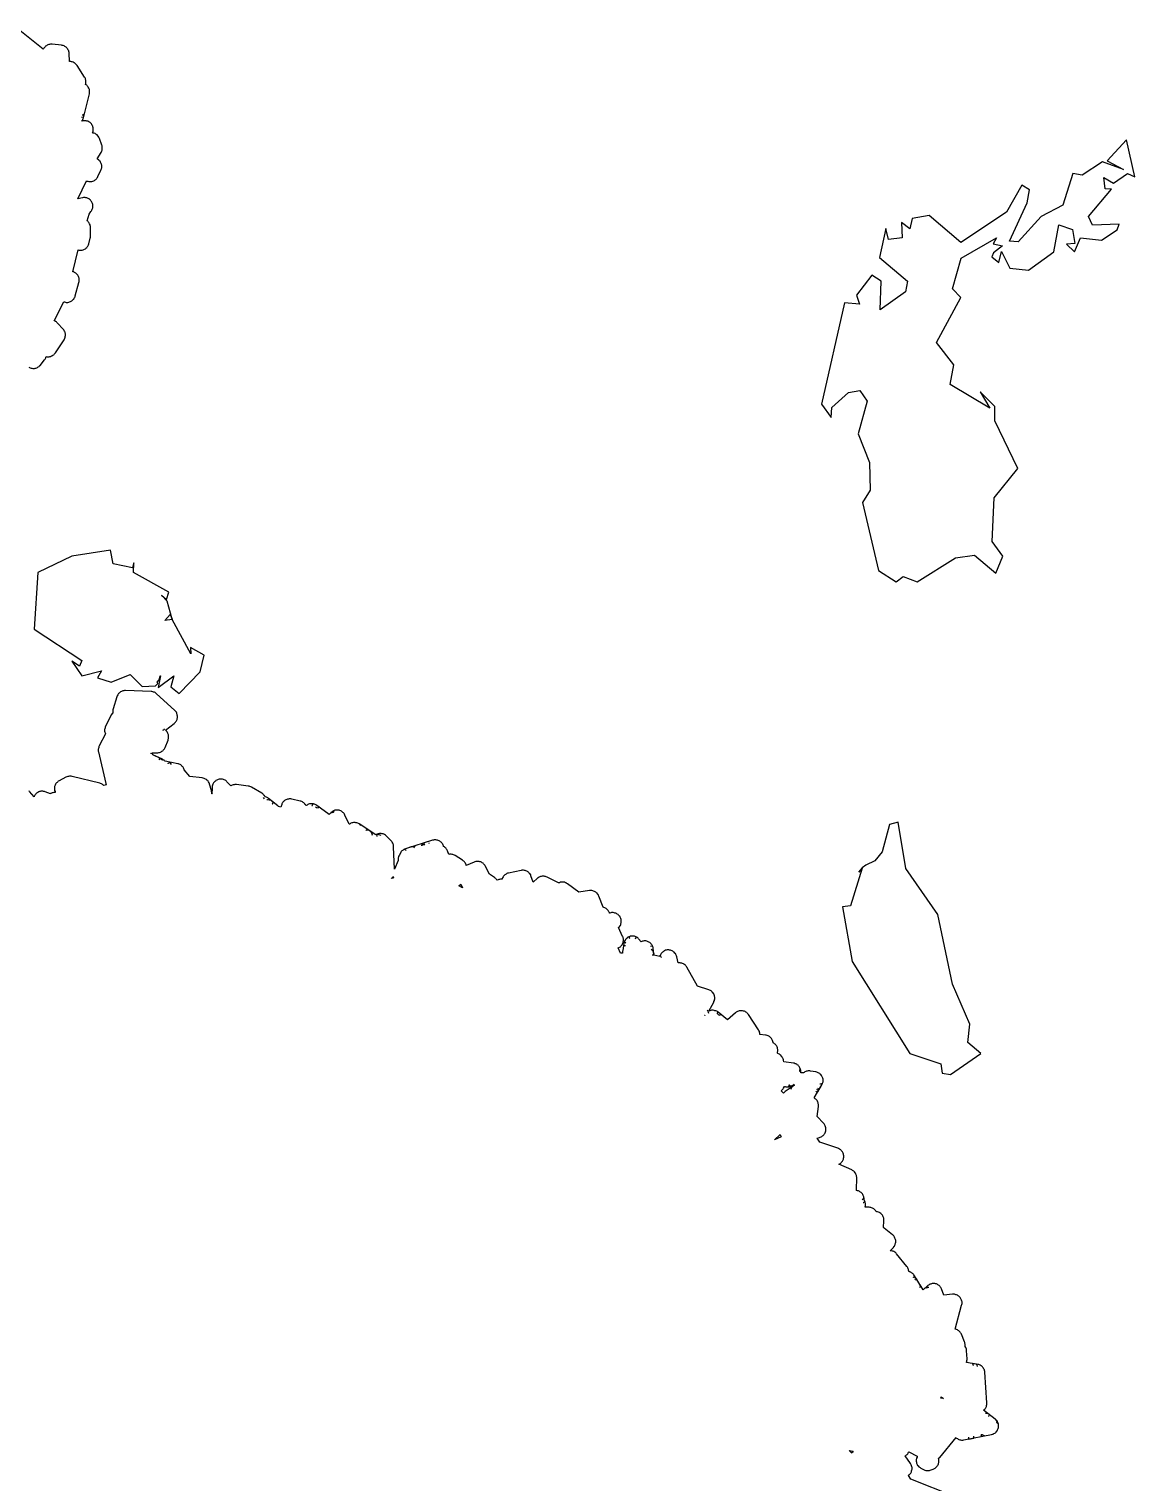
# Model space of a CAD drawing. Header units: metres. Extents: x 0 to 1325, y -1 to 773.
# Drawn here: x 1062.1 to 1119.6, y 270.1 to 345.8 of the extents above; entities that cross this region are included whole.
import ezdxf

# ---------------------------------------------------------------- set-up
doc = ezdxf.new("R2010")
doc.units = ezdxf.units.M

msp = doc.modelspace()

# ---------------------------------------------------------------- linework, layer by layer
at = {"layer": 'CUT'}
for points in [[(1062.05, 328.188), (1062.08, 328.168), (1062.12, 328.148), (1062.17, 328.138), (1062.21, 328.128), (1062.25, 328.118), (1062.29, 328.118), (1062.34, 328.118), (1062.38, 328.128), (1062.42, 328.138), (1062.46, 328.158), (1062.5, 328.168), (1062.54, 328.198), (1062.58, 328.218), (1062.61, 328.248), (1062.64, 328.278), (1062.87, 328.558), (1062.89, 328.598), (1062.92, 328.638), (1062.93, 328.668), (1062.94, 328.698), (1062.95, 328.708), (1062.95, 328.718), (1062.96, 328.728), (1062.96, 328.738), (1062.97, 328.738), (1063.01, 328.728), (1063.05, 328.728), (1063.1, 328.728), (1063.14, 328.738), (1063.18, 328.748), (1063.22, 328.768), (1063.26, 328.778), (1063.3, 328.808), (1063.34, 328.828), (1063.37, 328.858), (1063.4, 328.898), (1063.43, 328.928), (1063.88, 329.608), (1063.9, 329.648), (1063.92, 329.688), (1063.93, 329.738), (1063.94, 329.778), (1063.95, 329.828), (1063.95, 329.868), (1063.95, 329.918), (1063.94, 329.958), (1063.93, 330.008), (1063.91, 330.048), (1063.89, 330.088), (1063.86, 330.128), (1063.83, 330.158), (1063.54, 330.478), (1063.51, 330.508), (1063.48, 330.538), (1063.44, 330.558), (1063.41, 330.588), (1063.37, 330.598), (1063.36, 330.598), (1063.86, 331.588), (1063.91, 331.578), (1063.95, 331.568), (1063.99, 331.558), (1064.04, 331.558), (1064.08, 331.558), (1064.13, 331.568), (1064.17, 331.578), (1064.21, 331.598), (1064.25, 331.618), (1064.29, 331.638), (1064.32, 331.668), (1064.36, 331.698), (1064.39, 331.728), (1064.41, 331.768), (1064.43, 331.808), (1064.45, 331.848), (1064.46, 331.888), (1064.65, 332.598), (1064.66, 332.648), (1064.67, 332.688), (1064.67, 332.728), (1064.67, 332.778), (1064.66, 332.818), (1064.65, 332.858), (1064.63, 332.898), (1064.61, 332.938), (1064.59, 332.978), (1064.56, 333.008), (1064.53, 333.038), (1064.5, 333.068), (1064.46, 333.098), (1064.43, 333.118), (1064.39, 333.138), (1064.34, 333.148), (1064.33, 333.148), (1064.62, 334.288), (1064.65, 334.278), (1064.69, 334.268), (1064.74, 334.268), (1064.78, 334.268), (1064.83, 334.278), (1064.87, 334.288), (1064.91, 334.308), (1064.95, 334.328), (1064.99, 334.348), (1065.02, 334.378), (1065.06, 334.408), (1065.09, 334.438), (1065.11, 334.478), (1065.13, 334.518), (1065.15, 334.558), (1065.16, 334.598), (1065.24, 334.898), (1065.25, 334.948), (1065.26, 334.988), (1065.26, 335.028), (1065.25, 335.468), (1065.25, 335.508), (1065.24, 335.558), (1065.23, 335.598), (1065.21, 335.638), (1065.19, 335.678), (1065.17, 335.718), (1065.14, 335.748), (1065.11, 335.788), (1065.08, 335.808), (1065.18, 336.148), (1065.28, 336.278), (1065.31, 336.318), (1065.33, 336.358), (1065.35, 336.398), (1065.36, 336.438), (1065.37, 336.478), (1065.38, 336.518), (1065.38, 336.568), (1065.38, 336.608), (1065.37, 336.648), (1065.36, 336.698), (1065.34, 336.738), (1065.32, 336.778), (1065.3, 336.808), (1065.27, 336.848), (1065.25, 336.878), (1065.21, 336.908), (1065.18, 336.938), (1065.14, 336.958), (1065.1, 336.978), (1065.06, 336.988), (1065.02, 336.998), (1064.97, 337.008), (1064.93, 337.008), (1064.89, 337.008), (1064.84, 336.998), (1064.6, 336.948), (1065.04, 337.888), (1065.07, 337.868), (1065.11, 337.858), (1065.16, 337.848), (1065.2, 337.838), (1065.25, 337.838), (1065.29, 337.838), (1065.33, 337.848), (1065.38, 337.858), (1065.42, 337.878), (1065.46, 337.898), (1065.5, 337.928), (1065.53, 337.958), (1065.56, 337.988), (1065.59, 338.018), (1065.62, 338.058), (1065.64, 338.098), (1065.8, 338.438), (1065.81, 338.478), (1065.83, 338.518), (1065.84, 338.558), (1065.84, 338.608), (1065.84, 338.648), (1065.84, 338.688), (1065.83, 338.738), (1065.81, 338.778), (1065.8, 338.818), (1065.78, 338.858), (1065.75, 338.898), (1065.73, 338.928), (1065.69, 338.958), (1065.61, 339.028), (1065.81, 339.358), (1065.83, 339.398), (1065.84, 339.438), (1065.86, 339.478), (1065.87, 339.518), (1065.87, 339.568), (1065.87, 339.608), (1065.87, 339.648), (1065.86, 339.698), (1065.84, 339.738), (1065.72, 340.078), (1065.71, 340.118), (1065.69, 340.158), (1065.66, 340.198), (1065.63, 340.228), (1065.6, 340.268), (1065.57, 340.288), (1065.53, 340.318), (1065.49, 340.338), (1065.45, 340.358), (1065.4, 340.368), (1065.36, 340.378), (1065.38, 340.418), (1065.39, 340.468), (1065.4, 340.508), (1065.4, 340.558), (1065.4, 340.598), (1065.39, 340.638), (1065.38, 340.688), (1065.37, 340.728), (1065.35, 340.768), (1065.32, 340.808), (1065.3, 340.848), (1065.27, 340.878), (1065.23, 340.908), (1065.2, 340.938), (1065.16, 340.958), (1065.12, 340.978), (1065.07, 340.988), (1065.03, 340.998), (1064.99, 341.008), (1064.94, 341.008), (1064.9, 341.008), (1064.85, 340.998), (1064.8, 340.988), (1064.81, 341.008), (1064.84, 341.038), (1064.86, 341.078), (1064.87, 341.118), (1064.89, 341.158), (1065.2, 342.408), (1065.21, 342.458), (1065.21, 342.498), (1065.21, 342.538), (1065.2, 342.588), (1065.2, 342.628), (1065.18, 342.668), (1065.17, 342.708), (1065.14, 342.748), (1065.12, 342.788), (1065.09, 342.818), (1065.06, 342.858), (1065.03, 342.878), (1065, 342.898), (1065, 342.908), (1065.01, 342.948), (1065.02, 342.988), (1065.02, 343.028), (1065.02, 343.078), (1065.01, 343.118), (1065, 343.158), (1064.99, 343.198), (1064.97, 343.238), (1064.95, 343.268), (1064.56, 343.878), (1064.53, 343.918), (1064.5, 343.948), (1064.47, 343.978), (1064.44, 344.008), (1064.4, 344.028), (1064.36, 344.048), (1064.31, 344.068), (1064.27, 344.078), (1064.23, 344.088), (1064.18, 344.088), (1064.17, 344.088), (1064.15, 344.518), (1064.14, 344.558), (1064.13, 344.608), (1064.12, 344.648), (1064.1, 344.688), (1064.08, 344.728), (1064.05, 344.768), (1064.03, 344.798), (1063.99, 344.828), (1063.96, 344.858), (1063.92, 344.878), (1063.88, 344.898), (1063.83, 344.918), (1063.79, 344.928), (1063.75, 344.938), (1063.26, 344.988), (1063.21, 344.988), (1063.17, 344.988), (1063.12, 344.978), (1063.08, 344.968), (1063.04, 344.958), (1063, 344.938), (1062.96, 344.908), (1062.92, 344.888), (1062.89, 344.858), (1062.86, 344.818), (1062.83, 344.788), (1062.81, 344.748), (1062.8, 344.728), (1061.49, 345.778)], [(1110.19, 269.418), (1107.92, 270.318), (1107.79, 270.508), (1107.82, 270.538), (1107.85, 270.568), (1107.88, 270.598), (1107.91, 270.638), (1107.93, 270.668), (1107.95, 270.708), (1107.96, 270.758), (1107.97, 270.798), (1107.98, 270.838), (1107.98, 270.888), (1107.98, 270.928), (1107.97, 270.968), (1107.96, 271.018), (1107.94, 271.058), (1107.92, 271.098), (1107.9, 271.138), (1107.63, 271.528), (1107.66, 271.548), (1107.69, 271.578), (1107.73, 271.608), (1107.76, 271.638), (1107.78, 271.678), (1107.8, 271.718), (1107.81, 271.738), (1108.25, 271.508), (1108.24, 271.468), (1108.22, 271.418), (1108.21, 271.378), (1108.2, 271.338), (1108.2, 271.288), (1108.2, 271.248), (1108.21, 271.198), (1108.22, 271.158), (1108.23, 271.118), (1108.25, 271.078), (1108.27, 271.038), (1108.3, 271.008), (1108.33, 270.968), (1108.36, 270.938), (1108.4, 270.918), (1108.44, 270.888), (1108.57, 270.818), (1108.61, 270.798), (1108.65, 270.788), (1108.7, 270.778), (1108.74, 270.768), (1108.79, 270.768), (1108.83, 270.768), (1108.88, 270.778), (1108.92, 270.788), (1109.07, 270.838), (1109.11, 270.858), (1109.15, 270.878), (1109.19, 270.898), (1109.22, 270.928), (1109.26, 270.958), (1109.28, 270.988), (1109.31, 271.028), (1109.33, 271.068), (1109.35, 271.108), (1109.36, 271.148), (1109.37, 271.188), (1109.38, 271.228), (1109.38, 271.278), (1109.38, 271.318), (1109.37, 271.358), (1109.36, 271.408), (1109.36, 271.418), (1109.43, 271.438), (1110.27, 272.488), (1110.3, 272.458), (1110.34, 272.428), (1110.37, 272.398), (1110.42, 272.388), (1110.46, 272.368), (1110.5, 272.358), (1110.55, 272.348), (1110.59, 272.348), (1110.63, 272.348), (1110.68, 272.358), (1112.12, 272.648), (1112.16, 272.658), (1112.2, 272.668), (1112.24, 272.688), (1112.28, 272.718), (1112.32, 272.738), (1112.35, 272.768), (1112.38, 272.808), (1112.41, 272.838), (1112.43, 272.878), (1112.45, 272.918), (1112.46, 272.958), (1112.47, 273.008), (1112.48, 273.048), (1112.48, 273.098), (1112.48, 273.138), (1112.47, 273.188), (1112.46, 273.228), (1112.44, 273.268), (1112.42, 273.308), (1112.4, 273.348), (1112.37, 273.378), (1112.34, 273.418), (1112.31, 273.438), (1111.7, 273.908), (1111.72, 273.928), (1111.76, 273.958), (1111.78, 273.988), (1111.81, 274.028), (1111.83, 274.068), (1111.85, 274.108), (1111.86, 274.158), (1111.87, 274.198), (1111.87, 274.238), (1111.87, 274.288), (1111.77, 275.878), (1111.76, 275.918), (1111.75, 275.968), (1111.74, 276.008), (1111.72, 276.048), (1111.7, 276.088), (1111.67, 276.128), (1111.64, 276.158), (1111.61, 276.198), (1111.57, 276.218), (1111.53, 276.248), (1111.49, 276.268), (1111.45, 276.278), (1111.4, 276.288), (1110.82, 276.398), (1110.81, 276.398), (1110.81, 276.408), (1110.83, 276.458), (1110.83, 276.498), (1110.84, 276.548), (1110.84, 276.588), (1110.82, 276.998), (1110.82, 277.048), (1110.81, 277.088), (1110.79, 277.128), (1110.78, 277.178), (1110.75, 277.218), (1110.74, 277.238), (1110.74, 277.248), (1110.74, 277.288), (1110.74, 277.338), (1110.73, 277.378), (1110.72, 277.428), (1110.71, 277.468), (1110.55, 277.858), (1110.53, 277.898), (1110.5, 277.938), (1110.48, 277.968), (1110.45, 278.008), (1110.42, 278.038), (1110.38, 278.058), (1110.34, 278.088), (1110.3, 278.108), (1110.26, 278.118), (1110.22, 278.128), (1110.56, 279.368), (1110.57, 279.408), (1110.58, 279.458), (1110.58, 279.498), (1110.58, 279.538), (1110.57, 279.578), (1110.56, 279.628), (1110.54, 279.668), (1110.52, 279.708), (1110.5, 279.738), (1110.48, 279.778), (1110.45, 279.808), (1110.41, 279.838), (1110.38, 279.858), (1110.34, 279.888), (1110.3, 279.908), (1110.26, 279.918), (1110.22, 279.928), (1110.18, 279.938), (1110.13, 279.938), (1110.09, 279.938), (1109.64, 279.898), (1109.52, 280.218), (1109.5, 280.258), (1109.48, 280.288), (1109.45, 280.328), (1109.43, 280.358), (1109.39, 280.388), (1109.36, 280.418), (1109.32, 280.438), (1109.29, 280.458), (1109.25, 280.478), (1109.2, 280.488), (1109.16, 280.498), (1109.12, 280.498), (1109.08, 280.498), (1109.03, 280.498), (1108.99, 280.488), (1108.95, 280.468), (1108.91, 280.458), (1108.87, 280.438), (1108.84, 280.408), (1108.8, 280.388), (1108.55, 280.168), (1108.11, 280.908), (1108.08, 280.948), (1108.05, 280.978), (1108.02, 281.008), (1107.99, 281.038), (1107.95, 281.058), (1107.92, 281.088), (1107.88, 281.098), (1107.83, 281.118), (1107.81, 281.118), (1107.81, 281.138), (1107.8, 281.178), (1107.79, 281.228), (1107.78, 281.268), (1107.76, 281.308), (1107.74, 281.348), (1107.71, 281.378), (1107.18, 282.038), (1107.15, 282.078), (1107.12, 282.108), (1107.08, 282.128), (1107.04, 282.158), (1107, 282.178), (1106.96, 282.188), (1106.91, 282.198), (1106.87, 282.208), (1106.85, 282.208), (1107.01, 282.378), (1107.04, 282.418), (1107.06, 282.448), (1107.08, 282.488), (1107.1, 282.528), (1107.11, 282.568), (1107.12, 282.608), (1107.13, 282.658), (1107.13, 282.698), (1107.13, 282.738), (1107.12, 282.788), (1107.11, 282.828), (1107.09, 282.868), (1107.07, 282.908), (1107.05, 282.938), (1107.03, 282.978), (1107, 283.008), (1106.96, 283.038), (1106.53, 283.388), (1106.5, 283.418), (1106.49, 283.418), (1106.52, 283.758), (1106.52, 283.808), (1106.52, 283.848), (1106.51, 283.898), (1106.5, 283.938), (1106.48, 283.978), (1106.46, 284.018), (1106.44, 284.058), (1106.41, 284.088), (1106.38, 284.118), (1106.35, 284.148), (1106.31, 284.178), (1106.28, 284.198), (1106.24, 284.218), (1106.19, 284.228), (1106.15, 284.238), (1106.11, 284.248), (1106.09, 284.278), (1106.06, 284.318), (1106.03, 284.348), (1105.99, 284.378), (1105.96, 284.398), (1105.92, 284.418), (1105.88, 284.438), (1105.84, 284.448), (1105.8, 284.458), (1105.75, 284.468), (1105.55, 284.478), (1105.56, 284.568), (1105.56, 284.608), (1105.56, 284.658), (1105.55, 284.698), (1105.54, 284.748), (1105.52, 284.788), (1105.5, 284.828), (1105.49, 284.838), (1105.49, 284.848), (1105.49, 284.878), (1105.49, 284.918), (1105.48, 284.968), (1105.47, 285.008), (1105.46, 285.048), (1105.44, 285.088), (1105.42, 285.128), (1105.4, 285.168), (1105.37, 285.198), (1105.34, 285.228), (1105.3, 285.258), (1105.27, 285.278), (1105.23, 285.298), (1105.19, 285.318), (1105.14, 285.328), (1105.1, 285.338), (1105.09, 285.338), (1105.09, 285.388), (1105.11, 285.988), (1105.11, 286.028), (1105.1, 286.068), (1105.09, 286.118), (1105.08, 286.158), (1105.06, 286.198), (1105.04, 286.238), (1105.02, 286.268), (1104.99, 286.308), (1104.96, 286.338), (1104.92, 286.368), (1104.88, 286.388), (1104.85, 286.408), (1104.18, 286.708), (1104.2, 286.718), (1104.24, 286.738), (1104.27, 286.768), (1104.3, 286.798), (1104.33, 286.828), (1104.36, 286.858), (1104.38, 286.898), (1104.4, 286.938), (1104.41, 286.978), (1104.42, 287.018), (1104.43, 287.068), (1104.43, 287.108), (1104.43, 287.148), (1104.42, 287.198), (1104.41, 287.238), (1104.4, 287.278), (1104.38, 287.318), (1104.36, 287.358), (1104.33, 287.388), (1104.3, 287.418), (1104.27, 287.448), (1104.24, 287.478), (1104.2, 287.498), (1104.16, 287.518), (1104.12, 287.538), (1103.19, 287.848), (1103.05, 288.068), (1103.16, 288.098), (1103.21, 288.118), (1103.25, 288.138), (1103.29, 288.158), (1103.32, 288.178), (1103.36, 288.208), (1103.39, 288.238), (1103.41, 288.278), (1103.44, 288.308), (1103.46, 288.348), (1103.48, 288.388), (1103.49, 288.438), (1103.5, 288.478), (1103.5, 288.518), (1103.5, 288.568), (1103.49, 288.608), (1103.48, 288.658), (1103.47, 288.698), (1103.45, 288.738), (1103.43, 288.778), (1103.41, 288.808), (1103.38, 288.848), (1103.04, 289.198), (1103.11, 289.718), (1103.11, 289.768), (1103.11, 289.808), (1103.1, 289.858), (1103.09, 289.898), (1103.08, 289.938), (1103.06, 289.988), (1103.04, 290.018), (1103.01, 290.058), (1102.98, 290.088), (1102.95, 290.118), (1102.91, 290.148), (1102.89, 290.158), (1103.29, 290.838), (1103.31, 290.878), (1103.32, 290.918), (1103.34, 290.958), (1103.35, 290.998), (1103.35, 291.048), (1103.35, 291.088), (1103.35, 291.128), (1103.34, 291.178), (1103.33, 291.218), (1103.31, 291.258), (1103.29, 291.298), (1103.27, 291.328), (1103.24, 291.368), (1103.21, 291.398), (1103.18, 291.428), (1103.14, 291.448), (1103.1, 291.468), (1103.06, 291.488), (1103.02, 291.498), (1102.98, 291.508), (1102.7, 291.558), (1102.66, 291.568), (1102.61, 291.568), (1102.57, 291.568), (1102.53, 291.558), (1102.49, 291.548), (1102.45, 291.528), (1102.41, 291.518), (1102.37, 291.488), (1102.33, 291.468), (1102.28, 291.468), (1102.24, 291.468), (1102.2, 291.468), (1102.2, 291.508), (1102.2, 291.548), (1102.19, 291.588), (1102.18, 291.638), (1102.17, 291.678), (1102.15, 291.718), (1102.13, 291.758), (1102.11, 291.788), (1102.08, 291.828), (1102.05, 291.858), (1102.01, 291.878), (1101.98, 291.908), (1101.94, 291.928), (1101.9, 291.938), (1101.86, 291.958), (1101.81, 291.968), (1101.31, 292.038), (1101.3, 292.108), (1101.29, 292.148), (1101.27, 292.188), (1101.26, 292.228), (1101.23, 292.268), (1101.21, 292.308), (1101.18, 292.338), (1101.15, 292.378), (1101.12, 292.398), (1101.08, 292.428), (1101.04, 292.448), (1101, 292.468), (1100.98, 292.478), (1100.99, 292.548), (1101, 292.588), (1101, 292.628), (1101, 292.678), (1100.99, 292.718), (1100.98, 292.768), (1100.96, 292.808), (1100.94, 292.848), (1100.92, 292.888), (1100.89, 292.918), (1100.86, 292.948), (1100.83, 292.978), (1100.79, 293.008), (1100.76, 293.028), (1100.75, 293.028), (1100.75, 293.048), (1100.74, 293.098), (1100.73, 293.138), (1100.71, 293.178), (1100.69, 293.218), (1100.67, 293.258), (1100.64, 293.288), (1100.6, 293.318), (1100.57, 293.348), (1100.53, 293.368), (1100.49, 293.388), (1100.45, 293.408), (1100.4, 293.418), (1100.36, 293.428), (1100.07, 293.458), (1100.07, 293.488), (1100.06, 293.528), (1100.05, 293.578), (1100.04, 293.618), (1100.02, 293.658), (1100, 293.698), (1099.47, 294.498), (1099.44, 294.528), (1099.41, 294.568), (1099.38, 294.598), (1099.34, 294.618), (1099.3, 294.648), (1099.26, 294.668), (1099.22, 294.678), (1099.17, 294.688), (1099.13, 294.698), (1099.08, 294.698), (1099.04, 294.698), (1098.99, 294.688), (1098.95, 294.678), (1098.91, 294.658), (1098.87, 294.638), (1098.83, 294.618), (1098.8, 294.588), (1098.38, 294.228), (1097.89, 294.618), (1097.86, 294.648), (1097.82, 294.668), (1097.78, 294.688), (1097.73, 294.698), (1097.69, 294.708), (1097.64, 294.718), (1097.6, 294.718), (1097.55, 294.718), (1097.51, 294.708), (1097.47, 294.698), (1097.42, 294.678), (1097.67, 295.148), (1097.68, 295.178), (1097.7, 295.228), (1097.71, 295.268), (1097.72, 295.308), (1097.72, 295.348), (1097.72, 295.398), (1097.71, 295.438), (1097.7, 295.478), (1097.69, 295.528), (1097.67, 295.568), (1097.65, 295.598), (1097.62, 295.638), (1097.59, 295.668), (1097.56, 295.698), (1097.53, 295.728), (1097.49, 295.748), (1097.45, 295.768), (1097.41, 295.788), (1096.82, 295.978), (1096.27, 296.958), (1096.25, 296.998), (1096.22, 297.028), (1096.19, 297.058), (1096.16, 297.088), (1096.12, 297.118), (1096.09, 297.138), (1096.05, 297.158), (1096.01, 297.168), (1095.96, 297.178), (1095.92, 297.188), (1095.88, 297.188), (1095.83, 297.188), (1095.81, 297.188), (1095.74, 297.508), (1095.73, 297.548), (1095.71, 297.588), (1095.69, 297.628), (1095.67, 297.668), (1095.64, 297.698), (1095.61, 297.738), (1095.58, 297.768), (1095.54, 297.788), (1095.5, 297.808), (1095.46, 297.828), (1095.42, 297.838), (1095.37, 297.848), (1095.33, 297.858), (1095.28, 297.858), (1095.24, 297.858), (1095.2, 297.848), (1095.15, 297.838), (1095.11, 297.818), (1095.07, 297.798), (1095.04, 297.768), (1095, 297.748), (1094.97, 297.708), (1094.94, 297.678), (1094.92, 297.638), (1094.89, 297.598), (1094.88, 297.558), (1094.86, 297.518), (1094.56, 297.588), (1094.52, 297.938), (1094.51, 297.978), (1094.5, 298.018), (1094.48, 298.068), (1094.46, 298.108), (1094.43, 298.138), (1094.41, 298.178), (1094.38, 298.208), (1094.34, 298.238), (1094.3, 298.258), (1094.26, 298.288), (1094.22, 298.298), (1094.18, 298.318), (1094.14, 298.328), (1094.09, 298.328), (1094.05, 298.328), (1094, 298.318), (1093.96, 298.318), (1093.92, 298.298), (1093.9, 298.288), (1093.76, 298.438), (1093.73, 298.468), (1093.7, 298.498), (1093.66, 298.518), (1093.62, 298.538), (1093.58, 298.558), (1093.54, 298.568), (1093.5, 298.578), (1093.46, 298.578), (1093.41, 298.578), (1093.37, 298.568), (1093.33, 298.568), (1093.29, 298.548), (1093.25, 298.538), (1093.21, 298.518), (1093.17, 298.488), (1093.14, 298.458), (1093.11, 298.428), (1093.08, 298.398), (1093.06, 298.358), (1093.03, 298.328), (1093.02, 298.288), (1093, 298.238), (1093, 298.198), (1092.94, 297.828), (1092.93, 297.788), (1092.93, 297.748), (1092.93, 297.698), (1092.82, 297.688), (1092.7, 297.968), (1092.74, 297.978), (1092.77, 298.008), (1092.81, 298.028), (1092.84, 298.058), (1092.87, 298.098), (1092.9, 298.128), (1092.92, 298.168), (1092.94, 298.208), (1092.95, 298.248), (1092.96, 298.298), (1092.97, 298.338), (1092.97, 298.388), (1092.97, 298.428), (1092.96, 298.468), (1092.95, 298.518), (1092.93, 298.558), (1092.72, 299.028), (1092.73, 299.038), (1092.76, 299.068), (1092.79, 299.108), (1092.81, 299.138), (1092.83, 299.178), (1092.84, 299.228), (1092.85, 299.268), (1092.86, 299.308), (1092.86, 299.358), (1092.86, 299.398), (1092.85, 299.448), (1092.84, 299.488), (1092.82, 299.528), (1092.8, 299.568), (1092.78, 299.608), (1092.75, 299.638), (1092.72, 299.668), (1092.69, 299.698), (1092.65, 299.728), (1092.61, 299.748), (1092.57, 299.768), (1092.53, 299.778), (1092.49, 299.788), (1092.44, 299.798), (1092.4, 299.798), (1092.35, 299.798), (1092.31, 299.788), (1092.27, 299.778), (1092.25, 299.768), (1092.24, 299.798), (1092.22, 299.838), (1092.2, 299.878), (1092.17, 299.918), (1092.14, 299.948), (1092.11, 299.978), (1092.07, 300.008), (1092.04, 300.028), (1092, 300.048), (1091.95, 300.068), (1091.91, 300.078), (1091.69, 300.658), (1091.67, 300.698), (1091.65, 300.738), (1091.63, 300.768), (1091.6, 300.808), (1091.57, 300.838), (1091.53, 300.858), (1091.5, 300.888), (1091.46, 300.908), (1091.42, 300.918), (1091.38, 300.938), (1091.33, 300.948), (1091.29, 300.948), (1091.25, 300.948), (1091.2, 300.948), (1090.65, 300.868), (1090.07, 301.298), (1090.03, 301.318), (1089.99, 301.348), (1089.95, 301.358), (1089.91, 301.378), (1089.87, 301.388), (1089.82, 301.388), (1089.78, 301.388), (1089.73, 301.378), (1089.69, 301.378), (1089.65, 301.358), (1089.6, 301.348), (1089, 301.648), (1088.96, 301.668), (1088.92, 301.678), (1088.88, 301.688), (1088.84, 301.698), (1088.79, 301.698), (1088.75, 301.698), (1088.7, 301.688), (1088.66, 301.678), (1088.62, 301.658), (1088.58, 301.638), (1088.54, 301.618), (1088.51, 301.588), (1088.28, 301.388), (1088.16, 301.718), (1088.15, 301.758), (1088.13, 301.788), (1088.1, 301.828), (1088.07, 301.858), (1088.04, 301.888), (1088.01, 301.918), (1087.98, 301.938), (1087.94, 301.958), (1087.9, 301.978), (1087.86, 301.988), (1087.82, 301.998), (1087.77, 302.008), (1087.73, 302.008), (1087.69, 302.008), (1087.65, 301.998), (1087, 301.858), (1086.95, 301.848), (1086.91, 301.828), (1086.87, 301.808), (1086.83, 301.788), (1086.8, 301.758), (1086.77, 301.728), (1086.74, 301.698), (1086.71, 301.658), (1086.69, 301.618), (1086.67, 301.578), (1086.66, 301.538), (1086.62, 301.538), (1086.58, 301.538), (1086.53, 301.528), (1086.49, 301.518), (1086.45, 301.498), (1086.4, 301.488), (1086.39, 301.498), (1086.36, 301.538), (1086.33, 301.568), (1086.3, 301.598), (1086.26, 301.628), (1086, 301.808), (1085.78, 302.228), (1085.76, 302.268), (1085.73, 302.298), (1085.7, 302.338), (1085.67, 302.368), (1085.63, 302.388), (1085.59, 302.418), (1085.55, 302.438), (1085.51, 302.448), (1085.47, 302.458), (1085.42, 302.468), (1085.38, 302.468), (1085.33, 302.468), (1085.29, 302.458), (1085.24, 302.448), (1085.2, 302.428), (1084.8, 302.258), (1084.79, 302.288), (1084.77, 302.328), (1084.75, 302.368), (1084.73, 302.408), (1084.7, 302.438), (1084.67, 302.478), (1084.64, 302.498), (1084.6, 302.528), (1084.22, 302.768), (1084.18, 302.788), (1084.14, 302.808), (1084.1, 302.818), (1084.06, 302.828), (1084.01, 302.838), (1083.97, 302.838), (1083.92, 302.838), (1083.89, 302.828), (1083.82, 303.008), (1083.8, 303.048), (1083.78, 303.088), (1083.76, 303.128), (1083.73, 303.158), (1083.69, 303.188), (1083.66, 303.218), (1083.62, 303.238), (1083.61, 303.278), (1083.59, 303.318), (1083.57, 303.358), (1083.55, 303.398), (1083.52, 303.428), (1083.49, 303.468), (1083.46, 303.488), (1083.42, 303.518), (1083.38, 303.538), (1083.34, 303.558), (1083.3, 303.568), (1083.26, 303.578), (1083.22, 303.588), (1083.17, 303.588), (1083.13, 303.588), (1083.09, 303.578), (1083.04, 303.568), (1081.63, 303.118), (1081.59, 303.098), (1081.55, 303.078), (1081.52, 303.058), (1081.48, 303.038), (1081.45, 303.008), (1081.42, 302.978), (1081.4, 302.938), (1081.37, 302.898), (1081.3, 302.768), (1081.28, 302.728), (1081.27, 302.688), (1081.26, 302.648), (1081.25, 302.608), (1081.25, 302.558), (1081.25, 302.518), (1081.06, 302.058), (1081.02, 303.228), (1081.02, 303.278), (1081.01, 303.328), (1080.99, 303.368), (1080.98, 303.418), (1080.95, 303.458), (1080.93, 303.498), (1080.89, 303.528), (1080.65, 303.778), (1080.62, 303.808), (1080.59, 303.838), (1080.55, 303.858), (1080.51, 303.878), (1080.47, 303.898), (1080.43, 303.908), (1080.38, 303.918), (1080.34, 303.918), (1080.29, 303.918), (1080.25, 303.908), (1080.21, 303.898), (1080.17, 303.888), (1080.12, 303.868), (1080.09, 303.848), (1079.23, 304.418), (1079.19, 304.438), (1079.15, 304.458), (1079.1, 304.468), (1079.06, 304.478), (1079.02, 304.488), (1078.97, 304.488), (1078.93, 304.488), (1078.88, 304.478), (1078.84, 304.468), (1078.8, 304.448), (1078.76, 304.428), (1078.72, 304.408), (1078.71, 304.408), (1078.49, 304.878), (1078.47, 304.918), (1078.44, 304.958), (1078.41, 304.988), (1078.38, 305.018), (1078.35, 305.048), (1078.31, 305.078), (1078.27, 305.098), (1078.23, 305.108), (1078.19, 305.128), (1078.15, 305.128), (1078.1, 305.138), (1078.06, 305.138), (1078.02, 305.138), (1077.97, 305.128), (1077.93, 305.108), (1077.89, 305.098), (1077.85, 305.078), (1077.82, 305.048), (1077.78, 305.028), (1077.75, 304.998), (1077.72, 304.958), (1077.67, 304.898), (1077.02, 305.378), (1076.98, 305.408), (1076.94, 305.428), (1076.9, 305.438), (1076.86, 305.458), (1076.82, 305.468), (1076.77, 305.468), (1076.73, 305.468), (1076.68, 305.458), (1076.64, 305.458), (1076.6, 305.438), (1076.56, 305.428), (1076.52, 305.398), (1076.47, 305.368), (1076.46, 305.378), (1076.44, 305.418), (1076.41, 305.448), (1076.38, 305.478), (1076.35, 305.508), (1076.32, 305.538), (1076.28, 305.558), (1076.24, 305.578), (1076.2, 305.598), (1076.16, 305.608), (1075.72, 305.708), (1075.68, 305.718), (1075.63, 305.718), (1075.59, 305.718), (1075.55, 305.708), (1075.5, 305.698), (1075.46, 305.688), (1075.42, 305.668), (1075.38, 305.648), (1075.35, 305.628), (1075.32, 305.598), (1075.28, 305.568), (1075.26, 305.538), (1075.23, 305.498), (1075.21, 305.458), (1075.2, 305.418), (1075.15, 305.288), (1075.03, 305.328), (1075, 305.358), (1074.52, 305.738), (1074.48, 305.768), (1074.44, 305.788), (1074.4, 305.808), (1074.36, 305.818), (1074.34, 305.818), (1074.33, 305.848), (1074.3, 305.888), (1074.27, 305.918), (1074.24, 305.948), (1074.21, 305.978), (1074.17, 306.008), (1073.63, 306.328), (1073.59, 306.348), (1073.55, 306.368), (1073.5, 306.378), (1073.46, 306.388), (1072.85, 306.468), (1072.8, 306.468), (1072.76, 306.468), (1072.72, 306.458), (1072.67, 306.458), (1072.63, 306.438), (1072.59, 306.418), (1072.55, 306.398), (1072.35, 306.608), (1072.32, 306.638), (1072.29, 306.668), (1072.25, 306.688), (1072.21, 306.708), (1072.17, 306.728), (1072.12, 306.738), (1072.08, 306.748), (1072.04, 306.748), (1071.99, 306.748), (1071.95, 306.738), (1071.9, 306.728), (1071.86, 306.718), (1071.82, 306.698), (1071.78, 306.678), (1071.75, 306.648), (1071.72, 306.618), (1071.69, 306.588), (1071.66, 306.548), (1071.64, 306.518), (1071.62, 306.478), (1071.6, 306.438), (1071.59, 306.388), (1071.58, 306.348), (1071.58, 306.298), (1071.58, 306.258), (1071.59, 306.218), (1071.59, 306.208), (1071.59, 306.198), (1071.58, 306.148), (1071.57, 306.108), (1071.57, 306.058), (1071.57, 306.018), (1071.58, 305.978), (1071.56, 305.978), (1071.56, 306.018), (1071.56, 306.058), (1071.55, 306.108), (1071.54, 306.148), (1071.45, 306.478), (1071.44, 306.518), (1071.42, 306.558), (1071.4, 306.598), (1071.38, 306.638), (1071.35, 306.668), (1071.31, 306.698), (1071.28, 306.728), (1071.24, 306.748), (1071.2, 306.768), (1071.16, 306.788), (1071.12, 306.798), (1071.07, 306.808), (1070.42, 306.878), (1070.13, 307.238), (1070.13, 307.248), (1070.11, 307.288), (1070.09, 307.328), (1070.07, 307.368), (1070.04, 307.398), (1070.01, 307.428), (1069.98, 307.458), (1069.95, 307.488), (1069.91, 307.508), (1069.87, 307.528), (1069.83, 307.538), (1069.79, 307.548), (1069.13, 307.678), (1069.11, 307.698), (1069.08, 307.728), (1069.04, 307.758), (1069, 307.778), (1068.49, 308.018), (1068.47, 308.118), (1068.72, 308.118), (1068.76, 308.118), (1068.81, 308.128), (1068.85, 308.138), (1068.89, 308.158), (1068.93, 308.168), (1068.97, 308.198), (1069.01, 308.218), (1069.04, 308.258), (1069.07, 308.288), (1069.1, 308.328), (1069.12, 308.358), (1069.14, 308.398), (1069.29, 308.778), (1069.3, 308.828), (1069.31, 308.868), (1069.32, 308.908), (1069.32, 308.958), (1069.32, 308.998), (1069.31, 309.048), (1069.3, 309.088), (1069.28, 309.128), (1069.26, 309.168), (1069.24, 309.208), (1069.21, 309.238), (1069.18, 309.278), (1069.16, 309.298), (1069.61, 309.648), (1069.64, 309.678), (1069.67, 309.708), (1069.7, 309.738), (1069.72, 309.778), (1069.74, 309.818), (1069.76, 309.858), (1069.77, 309.898), (1069.78, 309.938), (1069.78, 309.988), (1069.78, 310.028), (1069.77, 310.068), (1069.77, 310.108), (1069.75, 310.148), (1069.74, 310.188), (1069.72, 310.228), (1069.69, 310.268), (1069.66, 310.298), (1069.63, 310.328), (1068.69, 311.188), (1068.66, 311.218), (1068.62, 311.248), (1068.58, 311.268), (1068.54, 311.278), (1068.5, 311.298), (1068.45, 311.308), (1068.41, 311.308), (1067.08, 311.358), (1067.03, 311.358), (1066.99, 311.348), (1066.94, 311.338), (1066.9, 311.328), (1066.86, 311.308), (1066.82, 311.288), (1066.78, 311.258), (1066.75, 311.228), (1066.72, 311.198), (1066.69, 311.168), (1066.67, 311.128), (1066.65, 311.088), (1066.63, 311.038), (1066.43, 310.398), (1066.42, 310.358), (1066.41, 310.318), (1066.41, 310.278), (1066.41, 310.228), (1066.42, 310.188), (1066.41, 310.188), (1066.38, 310.158), (1066.35, 310.118), (1066.33, 310.088), (1066.31, 310.048), (1066.04, 309.498), (1066.02, 309.458), (1066.01, 309.418), (1066, 309.368), (1065.99, 309.328), (1065.99, 309.288), (1065.99, 309.238), (1066, 309.198), (1066.01, 309.158), (1066.03, 309.118), (1066.04, 309.108), (1065.71, 308.478), (1065.69, 308.438), (1065.68, 308.388), (1065.67, 308.348), (1065.66, 308.298), (1065.66, 308.258), (1065.66, 308.208), (1065.67, 308.168), (1066.06, 306.518), (1066.07, 306.468), (1066.08, 306.458), (1065.95, 306.418), (1065.93, 306.428), (1065.9, 306.458), (1065.86, 306.488), (1065.82, 306.508), (1065.78, 306.518), (1065.74, 306.538), (1064.3, 306.888), (1064.25, 306.898), (1064.2, 306.898), (1064.16, 306.898), (1064.11, 306.888), (1064.07, 306.878), (1064.02, 306.868), (1063.98, 306.848), (1063.62, 306.658), (1063.58, 306.638), (1063.55, 306.608), (1063.52, 306.578), (1063.49, 306.548), (1063.46, 306.518), (1063.44, 306.478), (1063.42, 306.438), (1063.4, 306.398), (1063.39, 306.358), (1063.38, 306.318), (1063.38, 306.278), (1063.38, 306.228), (1063.39, 306.188), (1063.39, 306.148), (1063.41, 306.108), (1063.42, 306.068), (1063.43, 306.058), (1063.35, 306.048), (1063.3, 306.038), (1063.26, 306.028), (1063.22, 306.018), (1063.18, 305.998), (1063.17, 305.988), (1062.9, 306.088), (1062.86, 306.098), (1062.81, 306.108), (1062.77, 306.118), (1062.73, 306.118), (1062.68, 306.118), (1062.64, 306.108), (1062.6, 306.098), (1062.56, 306.078), (1062.52, 306.058), (1062.48, 306.038), (1062.45, 306.008), (1062.42, 305.988), (1062.39, 305.948), (1062.36, 305.918), (1062.34, 305.878), (1062.32, 305.838), (1062.32, 305.818), (1062.09, 306.108), (1062.06, 306.138)]]:
    msp.add_lwpolyline(points, dxfattribs=at)
for points in [[(1112.15, 319.118), (1112.25, 321.378), (1113.48, 322.908), (1112.28, 325.388), (1112.28, 326.138), (1111.52, 326.908), (1112.03, 326.048), (1109.97, 327.288), (1110.16, 328.308), (1109.25, 329.468), (1110.52, 331.808), (1110.09, 332.258), (1110.54, 333.848), (1112.38, 334.908), (1112.2, 334.598), (1112.68, 334.498), (1112.21, 334.138), (1112.13, 333.928), (1112.5, 333.628), (1112.63, 334.208), (1113.06, 333.338), (1114.03, 333.238), (1115.36, 334.188), (1115.61, 335.598), (1116.32, 335.348), (1116.44, 334.618), (1116.01, 334.578), (1116.43, 334.178), (1116.74, 334.908), (1117.83, 334.798), (1118.64, 335.338), (1118.76, 335.628), (1117.37, 335.568), (1117.15, 336.028), (1118.36, 337.448), (1118.03, 337.458), (1117.95, 338.058), (1118.46, 337.758), (1119.19, 338.268), (1119.57, 338.088), (1119.13, 340.018), (1118.13, 338.928), (1118.98, 338.468), (1117.88, 338.878), (1116.83, 338.168), (1116.35, 338.258), (1115.83, 336.618), (1114.69, 336.028), (1113.5, 334.698), (1113.05, 334.748), (1113.97, 336.728), (1114.08, 337.418), (1113.69, 337.648), (1112.89, 336.248), (1110.52, 334.668), (1108.87, 336.078), (1107.99, 335.928), (1107.86, 335.378), (1107.43, 335.708), (1107.46, 334.908), (1106.76, 334.828), (1106.61, 335.398), (1106.28, 333.898), (1107.74, 332.668), (1107.64, 332.098), (1106.32, 331.168), (1106.37, 332.658), (1105.89, 332.978), (1105.1, 331.928), (1105.24, 331.458), (1104.46, 331.538), (1103.27, 326.258), (1103.77, 325.568), (1103.81, 326.078), (1104.68, 326.858), (1105.27, 326.968), (1105.65, 326.408), (1105.18, 324.718), (1105.77, 323.218), (1105.8, 321.778), (1105.4, 321.138), (1106.23, 317.608), (1107.16, 317.008), (1107.51, 317.298), (1108.24, 317.008), (1110.24, 318.258), (1111.22, 318.398), (1112.34, 317.468), (1112.71, 318.348), (1112.15, 319.118)], [(1070.46, 313.588), (1070.48, 313.268), (1069.5, 315.058), (1069.12, 314.998), (1069.4, 315.318), (1069.5, 315.078), (1069.25, 316.008), (1068.95, 316.328), (1069.21, 316.098), (1069.33, 316.468), (1067.49, 317.508), (1067.51, 317.998), (1067.44, 317.738), (1066.43, 317.948), (1066.29, 318.668), (1064.28, 318.358), (1062.52, 317.498), (1062.32, 314.558), (1064.81, 312.928), (1064.69, 312.618), (1064.28, 312.878), (1064.8, 312.128), (1065.82, 312.378), (1065.62, 312.018), (1066.33, 311.788), (1067.32, 312.188), (1067.94, 311.568), (1068.63, 311.608), (1068.75, 311.728), (1068.72, 311.798), (1068.82, 311.908), (1068.87, 312.118), (1068.9, 312.118), (1068.77, 311.518), (1069.59, 312.118), (1069.44, 311.558), (1069.86, 311.198), (1070.96, 312.338), (1071.17, 313.198), (1070.46, 313.588)], [(1110.99, 293.998), (1110.08, 296.078), (1109.32, 299.698), (1107.66, 302.098), (1107.26, 304.508), (1106.8, 304.378), (1106.43, 302.958), (1106.05, 302.498), (1105.57, 302.268), (1105.39, 302.128), (1105.22, 301.898), (1105.39, 302.108), (1104.78, 300.148), (1104.37, 300.098), (1104.86, 297.258), (1107.87, 292.468), (1109.48, 291.938), (1109.54, 291.448), (1109.98, 291.368), (1111.55, 292.468), (1110.88, 293.038), (1110.99, 293.998)], [(1080.97, 301.598), (1080.93, 301.588), (1080.89, 301.568), (1080.91, 301.588), (1080.94, 301.618), (1080.97, 301.648), (1081, 301.688), (1081, 301.668), (1081.01, 301.628), (1081.02, 301.608), (1081.01, 301.608), (1080.97, 301.598)], [(1084.52, 301.288), (1084.6, 301.088), (1084.41, 301.188), (1084.52, 301.288)], [(1101.21, 290.558), (1101.24, 290.588), (1101.27, 290.628), (1101.29, 290.658), (1101.35, 290.758), (1101.38, 290.748), (1101.42, 290.738), (1101.46, 290.728), (1101.5, 290.728), (1101.55, 290.728), (1101.59, 290.738), (1101.63, 290.748), (1101.68, 290.758), (1101.71, 290.778), (1101.75, 290.798), (1101.79, 290.828), (1101.82, 290.848), (1101.83, 290.868), (1101.85, 290.808), (1101.38, 290.488), (1101.35, 290.458), (1101.32, 290.428), (1101.3, 290.408), (1101.17, 290.528), (1101.21, 290.558)], [(1101.13, 288.248), (1101.14, 288.208), (1101.15, 288.168), (1101.17, 288.128), (1100.83, 287.968), (1101.13, 288.248)], [(1109.5, 274.608), (1109.62, 274.508), (1109.48, 274.538), (1109.5, 274.608)], [(1104.92, 271.768), (1104.89, 271.728), (1104.86, 271.698), (1104.85, 271.678), (1104.71, 271.818), (1104.92, 271.768)]]:
    msp.add_lwpolyline(points, close=True, dxfattribs=at)
at = {"layer": 'SCORE'}
for points in [[(1064.79, 341.198), (1064.89, 341.218), (1064.91, 341.228), (1064.93, 341.318), (1064.91, 341.328), (1064.89, 341.338), (1064.87, 341.318), (1064.85, 341.298), (1064.82, 341.298)], [(1069.02, 309.298), (1069.06, 309.318), (1069.1, 309.348), (1069.1, 309.368)], [(1068.83, 307.748), (1068.86, 307.808), (1068.89, 307.828), (1068.49, 308.018), (1068.48, 308.058), (1068.46, 308.068), (1068.37, 308.088)], [(1069, 307.778), (1068.91, 307.818), (1068.92, 307.788), (1068.95, 307.768), (1069, 307.758), (1069.02, 307.758), (1069.04, 307.758), (1069, 307.778)], [(1069.47, 307.508), (1069.44, 307.558), (1069.36, 307.588), (1069.28, 307.558), (1069.27, 307.548)], [(1074.31, 305.728), (1074.25, 305.788)], [(1074.7, 305.468), (1074.72, 305.468), (1074.75, 305.508), (1074.75, 305.538), (1074.74, 305.568), (1074.65, 305.638), (1074.64, 305.638), (1074.46, 305.678), (1074.43, 305.678)], [(1077.13, 305.298), (1077.02, 305.378), (1076.98, 305.408), (1076.94, 305.428), (1076.9, 305.438), (1076.86, 305.458), (1076.82, 305.468), (1076.8, 305.468), (1076.81, 305.448), (1076.77, 305.378), (1076.8, 305.368)], [(1076.96, 305.298), (1077, 305.278), (1077.1, 305.248), (1077.13, 305.298)], [(1077.83, 305.008), (1077.9, 305.028), (1077.92, 305.078), (1077.91, 305.098), (1077.89, 305.098), (1077.85, 305.078), (1077.82, 305.048), (1077.78, 305.028), (1077.76, 305.008), (1077.83, 305.008)], [(1079.26, 304.388), (1079.31, 304.358), (1079.25, 304.408), (1079.26, 304.388)], [(1079.87, 303.868), (1079.92, 303.848), (1079.91, 303.888), (1079.85, 304.008), (1079.72, 304.098), (1079.59, 304.088), (1079.57, 304.068)], [(1080.37, 303.818), (1080.19, 303.858), (1080.13, 303.838), (1080.15, 303.798), (1080.15, 303.768)], [(1082.57, 303.308), (1082.57, 303.328), (1082.55, 303.348), (1082.59, 303.338), (1082.63, 303.338), (1082.65, 303.348), (1082.61, 303.378), (1082.6, 303.398), (1082.61, 303.428), (1082.5, 303.398), (1082.5, 303.298), (1082.47, 303.308), (1082.47, 303.278)], [(1082.87, 303.408), (1082.85, 303.408), (1082.85, 303.398)], [(1082.11, 303.168), (1082.06, 303.208), (1082.14, 303.258), (1082.12, 303.278), (1082.01, 303.238), (1082.01, 303.218), (1081.97, 303.218), (1081.94, 303.218), (1081.93, 303.218), (1081.63, 303.118), (1081.59, 303.098), (1081.6, 303.088), (1081.63, 303.088), (1081.66, 303.058)], [(1081.66, 303.058), (1081.68, 303.028)], [(1093, 298.238), (1093, 298.198), (1092.99, 298.168)], [(1093.1, 298.208), (1093.08, 298.228), (1093.02, 298.268), (1093.01, 298.268), (1093, 298.238)], [(1093.02, 298.108), (1093.03, 298.098), (1093.05, 298.098), (1093.07, 298.088), (1093.08, 298.088)], [(1093.62, 298.538), (1093.58, 298.558), (1093.54, 298.568), (1093.5, 298.578), (1093.46, 298.578), (1093.41, 298.578), (1093.37, 298.568), (1093.33, 298.568), (1093.29, 298.548), (1093.25, 298.538), (1093.26, 298.528), (1093.29, 298.468), (1093.3, 298.448)], [(1093.58, 298.448), (1093.58, 298.458), (1093.62, 298.478), (1093.65, 298.518), (1093.65, 298.528), (1093.62, 298.538)], [(1094.5, 298.018), (1094.49, 298.048), (1094.37, 298.038)], [(1094.42, 297.898), (1094.48, 297.848), (1094.55, 297.678), (1094.52, 297.938), (1094.51, 297.978), (1094.5, 298.018)], [(1094.86, 297.518), (1094.56, 297.588), (1094.56, 297.618), (1094.55, 297.608), (1094.51, 297.588), (1094.46, 297.578)], [(1094.95, 297.468), (1094.91, 297.508), (1094.88, 297.578), (1094.88, 297.558), (1094.86, 297.518)], [(1097.2, 294.458), (1097.2, 294.448), (1097.19, 294.448)], [(1097.41, 294.548), (1097.4, 294.598), (1097.37, 294.678), (1097.32, 294.708)], [(1097.87, 294.598), (1097.85, 294.548), (1097.84, 294.528)], [(1097.87, 294.508), (1097.97, 294.458), (1098.04, 294.498), (1097.89, 294.618), (1097.88, 294.628), (1097.87, 294.598)], [(1102.2, 291.548), (1102.19, 291.588), (1102.18, 291.638), (1102.17, 291.668), (1102.14, 291.628), (1102.12, 291.578), (1102.13, 291.548), (1102.16, 291.538), (1102.17, 291.528), (1102.2, 291.508), (1102.2, 291.548)], [(1101.63, 290.748), (1101.68, 290.758), (1101.69, 290.768), (1101.64, 290.788), (1101.6, 290.818), (1101.58, 290.818), (1101.55, 290.728), (1101.59, 290.738), (1101.63, 290.748)], [(1101.72, 290.718), (1101.57, 290.628)], [(1101.71, 290.588), (1101.7, 290.638), (1101.72, 290.708), (1101.72, 290.718)], [(1102.98, 290.508), (1103.01, 290.478), (1103.05, 290.478), (1103.08, 290.478), (1103.27, 290.808), (1103.27, 290.818), (1103.28, 290.858), (1103.27, 290.888), (1103.21, 290.878), (1103.19, 290.868)], [(1103.07, 290.668), (1103.1, 290.648), (1103.11, 290.628), (1103.11, 290.618), (1103.11, 290.588), (1103.11, 290.568), (1103.1, 290.558), (1103.06, 290.578), (1103.02, 290.588)], [(1105.47, 284.718), (1105.48, 284.728), (1105.5, 284.748), (1105.52, 284.778), (1105.52, 284.788), (1105.5, 284.828), (1105.49, 284.838), (1105.49, 284.848), (1105.49, 284.878), (1105.49, 284.888), (1105.46, 284.898), (1105.39, 284.848)], [(1105.44, 284.708), (1105.46, 284.708), (1105.47, 284.718)], [(1108.16, 280.818), (1108.15, 280.808), (1108.11, 280.798), (1108.04, 280.828)], [(1108.12, 280.698), (1108.13, 280.698), (1108.14, 280.708), (1108.24, 280.688), (1108.16, 280.818)], [(1108.71, 280.298), (1108.71, 280.308), (1108.55, 280.168), (1108.4, 280.428), (1108.39, 280.398), (1108.42, 280.348), (1108.41, 280.318), (1108.37, 280.298), (1108.36, 280.288)], [(1108.85, 280.288), (1108.83, 280.288), (1108.79, 280.288), (1108.76, 280.278), (1108.72, 280.258), (1108.71, 280.288), (1108.71, 280.298)], [(1111.38, 276.188), (1111.38, 276.198), (1111.37, 276.228), (1111.33, 276.298), (1111.12, 276.338), (1111.16, 276.258), (1111.14, 276.238)], [(1111.97, 273.588), (1111.97, 273.598), (1111.98, 273.618), (1111.99, 273.648), (1112.01, 273.668), (1111.9, 273.748), (1111.87, 273.728), (1111.8, 273.728)], [(1112.44, 273.268), (1112.42, 273.308), (1112.41, 273.338), (1112.4, 273.328), (1112.38, 273.308), (1112.38, 273.278), (1112.44, 273.238), (1112.46, 273.238), (1112.44, 273.268)], [(1110.92, 272.508), (1110.92, 272.468), (1110.92, 272.438), (1110.93, 272.408), (1111.19, 272.458), (1111.2, 272.518), (1111.19, 272.558)], [(1111.56, 272.598), (1111.57, 272.588), (1111.57, 272.578), (1111.57, 272.558), (1111.57, 272.538), (1111.74, 272.568), (1111.71, 272.588), (1111.66, 272.608), (1111.64, 272.618), (1111.62, 272.628), (1111.6, 272.628), (1111.57, 272.618), (1111.56, 272.598)]]:
    msp.add_lwpolyline(points, dxfattribs=at)

doc.saveas('drawing.dxf')
